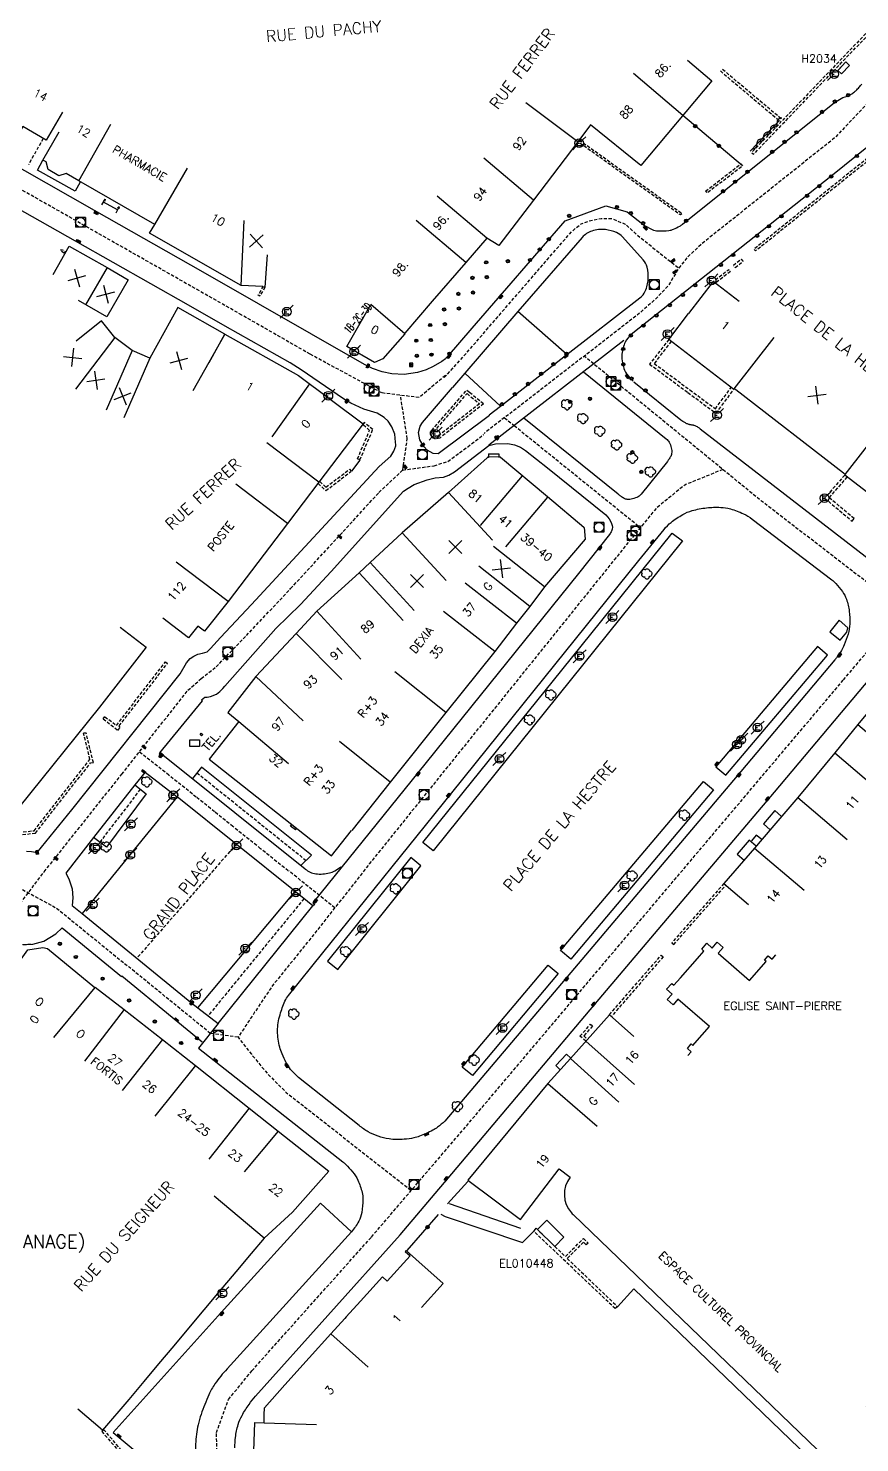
# Model space of a CAD drawing. Header units: millimetres. Extents: x 139999 to 141000, y 129000 to 130000.
# Drawn here: x 140589.5 to 140717.2, y 129231.6 to 129449.1 of the extents above; entities that cross this region are included whole.
import ezdxf
from ezdxf.enums import TextEntityAlignment as Align

# ---------------------------------------------------------------- set-up
doc = ezdxf.new("R2010")
doc.units = ezdxf.units.MM
doc.linetypes.add('DASHED', pattern=[0.75, 0.5, -0.25])
doc.layers.get('0').update_dxf_attribs({"linetype": 'CONTINUOUS'})
for name, color, linetype in [('W0001', 6, 'DASHED'), ('W0008', 7, 'CONTINUOUS'), ('W0017', 7, 'CONTINUOUS'), ('W0100', 7, 'CONTINUOUS'), ('W0105', 7, 'CONTINUOUS'), ('W0112', 1, 'DASHED'), ('W0300', 7, 'CONTINUOUS'), ('W0310', 3, 'CONTINUOUS'), ('W0322', 7, 'CONTINUOUS'), ('w0330', 7, 'CONTINUOUS'), ('W0400', 7, 'CONTINUOUS'), ('W0420', 7, 'CONTINUOUS'), ('W0471', 7, 'CONTINUOUS'), ('W0980', 7, 'CONTINUOUS'), ('w0984', 7, 'CONTINUOUS'), ('W0989', 7, 'CONTINUOUS'), ('W0991', 7, 'CONTINUOUS'), ('W1102', 7, 'CONTINUOUS'), ('w1471', 7, 'CONTINUOUS')]:
    doc.layers.add(name, color=color, linetype=linetype)
doc.styles.get("Standard").update_dxf_attribs({"font": 'romans.shx', "width": 0.85})

# ---------------------------------------------------------------- blocks, each defined once
blk = doc.blocks.new('t310o')
at = {"color": 0, "linetype": 'Continuous'}
for centre, start, end in [((-0.5, 0.38), 216.8699, 323.1304), ((0.5, -0.37), 36.8699, 143.1303)]:
    blk.add_arc(centre, 0.625, start, end, dxfattribs=at)
blk = doc.blocks.new('t322o')
at = {"color": 0, "linetype": 'Continuous'}
for radius in [0.25, 0.15]:
    blk.add_circle((0, 0), radius, dxfattribs=at)
blk = doc.blocks.new('T471')
for p, q in [((-0.333334, 0.333334), (-0.333334, -0.333334)), ((-0.333334, 0.333334), (0.333334, 0.333334)), ((-0.333334, 0), (0, 0)), ((0.500001, 0.500001), (1.000002, 1.000002)), ((-0.500001, -0.500001), (-1.000002, -1.000002)), ((-0.333334, -0.333334), (0.333334, -0.333334))]:
    blk.add_line(p, q)
blk.add_ellipse((0, 0), major_axis=(0.471405, 0.471405), ratio=1, start_param=5.4977871438, end_param=11.780972451)
blk = doc.blocks.new('T400')
at = {"color": 0, "linetype": 'ByBlock', "lineweight": -2}
for p, q in [((-0.15, -0.25), (-0.15, 0.3)), ((-0.15, 0.3), (0.15, 0.3)), ((-0.15, 0.15), (0.15, 0.15)), ((-0.15, 0), (0.15, 0)), ((0.15, 0.3), (0.15, -0.25)), ((-0.15, -0.15), (0.15, -0.15)), ((-0.15, -0.25), (-0.15, -0.3)), ((-0.15, -0.3), (0.15, -0.3)), ((0.15, -0.3), (0.15, -0.25))]:
    blk.add_line(p, q, dxfattribs=at)
blk = doc.blocks.new('t330o')
at = {"color": 0, "linetype": 'Continuous'}
for p, q in [((0.25, -0.25), (-0.25, 0.25)), ((-0.25, -0.25), (0.25, 0.25)), ((-0.25, 0.25), (-0.25, -0.25)), ((0.25, 0.25), (-0.25, 0.25)), ((0.25, -0.25), (0.25, 0.25)), ((-0.25, -0.25), (0.25, -0.25)), ((-0.25, -0.25), (-0.25, -0.25))]:
    blk.add_line(p, q, dxfattribs=at)
blk = doc.blocks.new('T420')
for p, q in [((0.75, 0.75), (-0.75, 0.75)), ((-0.75, 0.75), (-0.75, -0.75)), ((0.75, 0.75), (0.75, -0.75)), ((0.75, -0.75), (-0.75, -0.75))]:
    blk.add_line(p, q)
blk.add_ellipse((0, 0), major_axis=(-0.53, 0.53), ratio=1, start_param=3.926991, end_param=10.210176)
blk = doc.blocks.new('T300')
for p, q in [((-0.8, 0.51), (-0.86, 0.34)), ((-0.86, 0.34), (-0.86, 0.17)), ((-0.86, 0.17), (-0.74, 0.06)), ((-0.69, 0.63), (-0.8, 0.51)), ((-0.8, -0.06), (-0.74, 0.06)), ((-0.74, 0.06), (-0.69, 0.11)), ((-0.57, 0.69), (-0.69, 0.63)), ((-0.46, 0.69), (-0.57, 0.69)), ((-0.29, 0.63), (-0.46, 0.69)), ((-0.29, 0.63), (-0.17, 0.74)), ((-0.23, 0.57), (-0.29, 0.63)), ((-0.17, 0.74), (-0.06, 0.8)), ((-0.06, 0.8), (0.06, 0.8)), ((0.06, 0.8), (0.23, 0.74)), ((0.23, 0.74), (0.34, 0.63)), ((0.34, 0.63), (0.4, 0.51)), ((0.46, 0.46), (0.34, 0.46)), ((0.4, 0.51), (0.4, 0.46)), ((0.57, 0.4), (0.46, 0.46)), ((0.57, 0.4), (0.69, 0.29)), ((0.69, 0.29), (0.74, 0.17)), ((0.74, 0.06), (0.69, -0.17)), ((0.74, 0.17), (0.74, 0.06)), ((-0.8, -0.17), (-0.8, -0.06)), ((-0.8, -0.23), (-0.8, -0.17)), ((-0.74, -0.34), (-0.8, -0.23)), ((-0.69, -0.4), (-0.74, -0.34)), ((-0.51, -0.46), (-0.69, -0.4)), ((-0.4, -0.46), (-0.51, -0.46)), ((-0.4, -0.46), (-0.34, -0.46)), ((-0.34, -0.46), (-0.34, -0.4)), ((-0.34, -0.51), (-0.34, -0.46)), ((-0.29, -0.63), (-0.34, -0.51)), ((-0.17, -0.74), (-0.29, -0.63)), ((-0.06, -0.8), (-0.17, -0.74)), ((0.06, -0.8), (-0.06, -0.8)), ((0.17, -0.74), (0.06, -0.8)), ((0.23, -0.69), (0.17, -0.74)), ((0.29, -0.46), (0.23, -0.46)), ((0.29, -0.63), (0.23, -0.69)), ((0.46, -0.4), (0.29, -0.46)), ((0.34, -0.51), (0.29, -0.63)), ((0.34, -0.51), (0.34, -0.46)), ((0.57, -0.34), (0.46, -0.4)), ((0.63, -0.29), (0.57, -0.34)), ((0.69, -0.17), (0.63, -0.29))]:
    blk.add_line(p, q)
blk = doc.blocks.new('t991o')
at = {"color": 0, "linetype": 'Continuous'}
for p, q in [((-1, 1), (1, -1)), ((-1, -1), (1, 1))]:
    blk.add_line(p, q, dxfattribs=at)
blk = doc.blocks.new('T1471')
at = {"color": 0, "linetype": 'Continuous', "flags": 128}
blk.add_lwpolyline([(-0.75, -0.5), (-0.75, 0.5), (0.75, 0.5), (0.75, -0.5), (-0.75, -0.5)], dxfattribs=at)
blk = doc.blocks.new('t105o')
for p, q in [((-0.5, 0), (0.5, 0)), ((0.5, 0), (0.2, 0.1)), ((0.5, 0), (0.2, -0.1))]:
    blk.add_line(p, q)

msp = doc.modelspace()

# ---------------------------------------------------------------- linework, layer by layer
at = {"layer": 'W0001'}
for p, q in [((140615.39, 129334.61), (140632.16, 129321.13)), ((140600.5, 129323.93), (140606.73, 129332.07)), ((140621.42, 129323.64), (140606.16, 129306.1)), ((140631.84, 129315.27), (140617.09, 129297.24))]:
    msp.add_line(p, q, dxfattribs=at)
for points in [[(140679.59, 129155.61), (140675.44, 129161.03), (140655.21, 129183.71), (140642.66, 129197.69), (140624.81, 129217.71), (140620.92, 129222.28), (140618.5, 129228.01), (140618.39, 129233.16), (140620.23, 129238.25), (140623.83, 129242.66), (140642.19, 129263.23), (140656.78, 129280.3), (140714.71, 129348.88), (140730.72, 129367.87), (140763.1, 129406.09), (140789.85, 129437.67), (140798.56, 129447.97), (140828.68, 129483.49), (140861.29, 129522.12), (140870.15, 129532.65), (140889.25, 129561.44)], [(140653.55, 129395.69), (140649.53, 129392.3), (140643.77, 129393.02), (140632.77, 129398.98), (140622.28, 129404.99)], [(140485.99, 129396.48), (140522.31, 129367.9), (140551.93, 129344.66), (140585.28, 129318.44), (140593.81, 129313.81), (140604.97, 129304.71)], [(140647.01, 129381.15), (140647.71, 129385.97), (140646.65, 129392.66)], [(140585.96, 129311.54), (140591.93, 129319.39), (140603.83, 129334.38), (140614, 129347.3), (140616.04, 129349.09), (140618.34, 129350.9), (140622.98, 129355.7), (140629.78, 129362.93), (140637.87, 129371.71), (140643.34, 129377.7), (140647.01, 129381.15), (140651.83, 129381.82), (140653.94, 129382.49), (140656.99, 129384.75), (140659.44, 129386.61)], [(140629.41, 129319.53), (140625.16, 129322.94), (140620.92, 129326.34), (140618.09, 129328.62), (140615.27, 129330.88), (140611.08, 129334.23), (140606.53, 129337.81)], [(140621.72, 129293.96), (140617.44, 129294.54), (140604.98, 129304.72)]]:
    msp.add_lwpolyline(points, dxfattribs=at)
at = {"layer": 'W0001', "flags": 128}
for points in [[(140622.28, 129404.99), (140586.74, 129425.21), (140565.36, 129437.33), (140556.54, 129445.43), (140546.26, 129448.41), (140519.13, 129457.2), (140497.01, 129464.41), (140427.11, 129487.16), (140399.72, 129496.09), (140317.25, 129522.89), (140309.44, 129524.69), (140239.96, 129547.85), (140229.52, 129551.6), (140224.16, 129554.46), (140215.04, 129557.45), (140209.85, 129558.4), (140197.87, 129558.25)], [(140790.68, 129543.53), (140779.92, 129525.37), (140777.16, 129520.78), (140774.9, 129517.27), (140774.17, 129516.39), (140773.22, 129515.63), (140771.31, 129513.75), (140769.74, 129510.47), (140757.75, 129486.46), (140755.47, 129482.52), (140752.4, 129478.91), (140748.7, 129476.19), (140736.29, 129460.38), (140728.2, 129449.98), (140720.16, 129439.37), (140713.36, 129432.23), (140704.47, 129425.13), (140697.42, 129419.51), (140692.95, 129415.95), (140690.8, 129413.94), (140689.42, 129412.22), (140687.82, 129409.52), (140685.73, 129407.34), (140683.64, 129405.49), (140677.55, 129400.74), (140672.28, 129396.65), (140664.51, 129390.65), (140659.49, 129386.78)], [(140653.39, 129395.37), (140656.61, 129398.93), (140672.95, 129417.83), (140674.43, 129419.01), (140675.66, 129419.47), (140677.47, 129419.85), (140679.17, 129419.81), (140681.2, 129418.96), (140683.14, 129417.2), (140689.41, 129412.21)], [(140676.34, 129397.47), (140674.87, 129398.66)], [(140723.81, 129359.68), (140708.83, 129371.22), (140702.12, 129376.38), (140676.34, 129397.47), (140676.34, 129397.47)], [(140662.64, 129389.21), (140664.13, 129388)], [(140664.13, 129388), (140683.53, 129372.32)], [(140696.17, 129381.25), (140690.32, 129378.85), (140685.95, 129375.28), (140681.99, 129370.45), (140660.94, 129344.28), (140641.87, 129320.6), (140634.26, 129310.9), (140626.99, 129301.88), (140624.25, 129297.78), (140621.72, 129293.96), (140623.75, 129291.33), (140626.25, 129288.3), (140629.11, 129285.45), (140648.31, 129270.39)], [(140636.57, 129313.84), (140629.48, 129319.54)]]:
    msp.add_lwpolyline(points, dxfattribs=at)
at = {"layer": 'W0008'}
for p, q in [((140664.17, 129385.02), (140665.09, 129384.67)), ((140665.09, 129384.67), (140665.85, 129384.18)), ((140665.85, 129384.18), (140669.24, 129381.51)), ((140607.42, 129334.71), (140612.36, 129330.91)), ((140599.75, 129323.14), (140599.74, 129322.99)), ((140596.21, 129314.19), (140597.74, 129313)), ((140594.66, 129310.78), (140603.82, 129303.3))]:
    msp.add_line(p, q, dxfattribs=at)
at = {"layer": 'W0008', "flags": 128}
for points in [[(140619.72, 129403.28), (140614.11, 129406.51), (140596.73, 129416.35), (140551.95, 129441.68), (140545.83, 129445.07), (140545.6, 129445.2), (140545.37, 129445.32), (140545.13, 129445.44), (140544.89, 129445.56), (140544.66, 129445.68), (140544.42, 129445.8), (140544.18, 129445.91), (140543.95, 129446.01), (140543.73, 129446.1), (140543.5, 129446.2), (140543.27, 129446.29), (140543.05, 129446.38), (140542.82, 129446.47), (140542.59, 129446.56), (140542.36, 129446.64), (140539.57, 129447.61), (140514.61, 129455.79)], [(140624.85, 129406.7), (140616.35, 129411.6), (140599.64, 129421.09), (140567.11, 129439.56), (140562.07, 129448.25), (140561.94, 129448.48), (140561.83, 129448.71), (140561.76, 129448.96), (140561.71, 129449.2)], [(140672.22, 129398.95), (140664.71, 129405.53)], [(140680.97, 129401.06), (140660.25, 129384.99)], [(140656.55, 129396.03), (140662.02, 129391)], [(140616.18, 129293.18), (140611.59, 129296.97), (140603.83, 129303.32)], [(140652.85, 129266.74), (140653.51, 129266.39), (140665.4, 129262.38), (140667.2, 129264.17)], [(140665.13, 129264.54), (140654.19, 129268.31)], [(140709.58, 129226.43), (140712.42, 129226.42), (140707.92, 129230.79), (140682.53, 129255.26), (140680, 129252.52)]]:
    msp.add_lwpolyline(points, dxfattribs=at)
for points in [[(140653.64, 129398.34, 0.022011), (140653.86, 129398.58), (140657.68, 129402.98), (140671.96, 129419.5), (140678.22, 129421.77), (140681.5, 129420.84), (140684.15, 129418.75), (140685.33, 129418.13, 0.083689), (140686.23, 129417.94, 0.034762), (140687.91, 129418, 0.082516), (140688.6, 129418.19, 0.019202), (140689.56, 129418.67, 0.041573), (140689.97, 129418.94), (140713.35, 129437.65), (140714.61, 129438.45), (140715.34, 129438.67), (140715.71, 129438.83, 0.041786), (140715.89, 129438.93, 0.010711), (140716.41, 129439.32, 0.026655), (140716.61, 129439.48, 0.016537), (140717.15, 129440.04, 0.021637), (140717.53, 129440.49)], [(140718.84, 129431.18), (140713.02, 129426.52), (140682.12, 129401.98, 0.113476), (140681.2, 129400.83, 0.086532), (140680.68, 129398.99, 0.05344), (140680.68, 129398.24, 0.033303), (140680.9, 129397.07, 0.089527), (140681.39, 129395.96, 0.071747), (140682.42, 129394.84)], [(140660.26, 129389.63), (140662.02, 129391), (140672.22, 129398.95), (140683.45, 129407.62, 0.12494), (140684.26, 129408.67, 0.086284), (140684.72, 129410.51, 0.081178), (140684.55, 129412.36, 0.120855), (140683.95, 129413.48), (140680.75, 129417.02, 0.110589), (140679.85, 129417.66, 0.068738), (140678.14, 129418.12, 0.111363), (140676.05, 129417.91, 0.134565), (140674.59, 129416.93), (140664.71, 129405.53), (140656.55, 129396.03), (140654.66, 129393.86)], [(140674.8, 129396.24), (140687.5, 129385.97, -0.097161), (140687.94, 129385.44, -0.071906), (140688.27, 129384.57, -0.082199), (140688.31, 129383.71, -0.115808), (140688.1, 129383.13, -0.007128), (140687.8, 129382.67, -0.017329), (140687.66, 129382.49), (140683.66, 129377.45, -0.102358), (140683.19, 129377.06, -0.065263), (140682.3, 129376.72, -0.072252), (140681.48, 129376.65, -0.12531), (140681.02, 129376.79, -0.013972), (140680.49, 129377.14, -0.017108), (140680.08, 129377.45), (140665.63, 129389.15)], [(140632.03, 129319.81, 0.047913), (140632.78, 129319.33, 0.097647), (140633.66, 129319.07, 0.03905), (140634.72, 129319.06, 0.038699), (140635.77, 129319.22, 0.070433), (140636.57, 129319.52, 0.052672), (140637.5, 129320.17)]]:
    msp.add_lwpolyline(points, format="xyb", dxfattribs=at)
at = {"layer": 'W0008'}
for points in [[(140653.62, 129398.34), (140653.56, 129398.28), (140653.01, 129397.86), (140651.68, 129397.06), (140650.58, 129396.56), (140649.27, 129396.15), (140647.23, 129395.86), (140645.35, 129395.93), (140643.82, 129396.26), (140642.36, 129396.78), (140641.66, 129397.14), (140641.14, 129397.4), (140624.85, 129406.7)], [(140589.21, 129322.56), (140589.96, 129322.52), (140590.84, 129322.35), (140596.18, 129328.92), (140612.8, 129349.84), (140613.76, 129351.5), (140614.36, 129352.16), (140614.91, 129352.55), (140615.53, 129352.84), (140616.25, 129353.01), (140616.98, 129353.19), (140617.35, 129353.62), (140617.47, 129353.71), (140619.02, 129355.41), (140623.76, 129360.51), (140643.39, 129381.69), (140645.19, 129383.3), (140645.66, 129384.08), (140645.93, 129384.86), (140645.95, 129385.05), (140645.89, 129385.42), (140645.78, 129386.65), (140645.34, 129387.8), (140644.79, 129388.66), (140644.15, 129389.26), (140643.1, 129389.92), (140641.01, 129390.54), (140639.01, 129391.44), (140638.44, 129391.78), (140637.92, 129392.11), (140631.39, 129396.56), (140629.7, 129397.62), (140619.72, 129403.28)], [(140660.36, 129389.56), (140652.47, 129383.66), (140651.7, 129383.7), (140650.75, 129384.2), (140650.29, 129384.71), (140650.08, 129385.02), (140649.63, 129385.81), (140649.42, 129386.93), (140649.7, 129387.89), (140650.06, 129388.49), (140654.67, 129393.86)], [(140631.99, 129319.77), (140610.39, 129337.12), (140609.95, 129337.5), (140609.69, 129337.69), (140616.22, 129345.65), (140616.07, 129345.83), (140616.6, 129346.24), (140616.98, 129346.23), (140617.46, 129346.32), (140618.38, 129346.69), (140618.91, 129347.12), (140619.37, 129347.59), (140619.69, 129347.91), (140627.53, 129356.78), (140631.31, 129360.49), (140636, 129365.56), (140647.12, 129377.9), (140647.85, 129378.35), (140648.78, 129378.95), (140650.77, 129379.66), (140652.01, 129379.96), (140653.28, 129380.05), (140654.08, 129380.36), (140654.96, 129380.88), (140660.24, 129384.93), (140661.26, 129385.19), (140663.17, 129385.23), (140664.17, 129385.02), (140665.09, 129384.67), (140665.85, 129384.18), (140669.24, 129381.51)], [(140607.42, 129334.71), (140605.86, 129332.76), (140599.5, 129324.68), (140595.22, 129319.2), (140595.71, 129318.29), (140596.2, 129316.77), (140596.32, 129315.39), (140596.21, 129314.19)], [(140631.35, 129320.33), (140632.97, 129321.94), (140616.08, 129335.5), (140614.7, 129333.72)], [(140605.86, 129332.76), (140607.61, 129331.38), (140601.49, 129323.18), (140599.5, 129324.68)], [(140597.74, 129313), (140614.59, 129299.2), (140615.5, 129298.46), (140630.48, 129316.36), (140612.36, 129330.91), (140602.89, 129319.29), (140597.74, 129313)], [(140705.21, 129327.91), (140704.16, 129328.81), (140702.42, 129326.74), (140703.45, 129325.86)], [(140701.3, 129323.33), (140700.21, 129324.27), (140698.39, 129322.09), (140699.44, 129321.18)], [(140702.15, 129324.33), (140701.31, 129325.04), (140700.58, 129324.15)], [(140615.51, 129298.45), (140618.67, 129296.04), (140633.2, 129314.17), (140630.47, 129316.37)], [(140588.68, 129308.21), (140590.18, 129308.28), (140591.84, 129308.73), (140593.73, 129309.85), (140594.66, 129310.78), (140603.82, 129303.3)], [(140671.21, 129288.95), (140670.51, 129289.58), (140672.14, 129291.37), (140672.84, 129290.75)]]:
    msp.add_lwpolyline(points, dxfattribs=at)
for points in [[(140682.53, 129394.71), (140689.72, 129388.86), (140690.02, 129388.66, 0.023722), (140690.2, 129388.55, 0.002774), (140690.62, 129388.34, 0.015739), (140690.69, 129388.3, 0.014997), (140690.91, 129388.22, 0.039208), (140691, 129388.2, 0.003681), (140691.07, 129388.18, 0.001347), (140691.27, 129388.15, 0.004056), (140691.45, 129388.12, -0.003986), (140691.63, 129388.09, -0.048724), (140691.69, 129388.08, -0.006977), (140692.08, 129387.92, -0.054913), (140692.36, 129387.77, -0.037826), (140692.71, 129387.49), (140719.84, 129366.55)], [(140669.24, 129381.51), (140678.2, 129374.29, -0.090036), (140679.1, 129372.94, -0.214599), (140679.08, 129371.77, -0.058734), (140678.77, 129371.26), (140674, 129365.26), (140650.59, 129336.2), (140633.2, 129314.64), (140633.45, 129314.44), (140633.22, 129314.15)], [(140621.21, 129230.83, -0.031379), (140621.31, 129232.42, -0.042216), (140621.72, 129234.39, -0.055774), (140622.31, 129235.79, -0.024158), (140623.39, 129237.5, -0.031027), (140624.37, 129238.74), (140646.63, 129263.59), (140654.54, 129272.97), (140677.17, 129299.81), (140704.1, 129331.63), (140726.37, 129358.1)], [(140618.65, 129296.05), (140615.62, 129292.29), (140637.8, 129274.8, -0.036068), (140638.23, 129274.41, -0.013272), (140639.28, 129273.24, -0.067192), (140640.1, 129271.97, -0.050371), (140640.76, 129270.07, -0.06435), (140640.88, 129269.01, -0.034038), (140640.7, 129267, -0.084719), (140640.25, 129265.65, -0.056452), (140639.12, 129264.05), (140634.38, 129268.44), (140619.57, 129252.13), (140602.51, 129233.19), (140607.11, 129229.34)], [(140639.12, 129264.05), (140620.02, 129242.95, 0.034141), (140618.15, 129240.66, 0.05232), (140617.2, 129238.98, 0.016216), (140616.01, 129235.96, 0.031887), (140615.56, 129234.37, 0.046999), (140615.19, 129231.4, 0.044029), (140615.38, 129228.22, 0.036305), (140616.07, 129225.14, 0.053929), (140616.9, 129223.18, 0.022332), (140618.63, 129220.39, 0.030567), (140620.1, 129218.49), (140621.02, 129217.44)]]:
    msp.add_lwpolyline(points, format="xyb", dxfattribs=at)
msp.add_lwpolyline([(140665.49, 129345.16), (140683.27, 129367.25), (140687.15, 129372.04, -0.055042), (140688.24, 129373.11, -0.039164), (140690.02, 129374.31, -0.059537), (140691.47, 129374.92, -0.041524), (140693.69, 129375.35, -0.039028), (140695.86, 129375.42, -0.057098), (140697.34, 129375.19, -0.039705), (140699.36, 129374.44, -0.055109), (140700.69, 129373.63), (140712.91, 129364.29, -0.046051), (140713.56, 129363.69, -0.026334), (140714.55, 129362.48, -0.072938), (140715.17, 129361.29, -0.051246), (140715.61, 129359.45, -0.046799), (140715.68, 129357.51, -0.056493), (140715.42, 129355.93, -0.025277), (140714.84, 129354.26, -0.048023), (140714.41, 129353.43, -0.008888), (140713.71, 129352.38, -0.022898), (140713.41, 129351.99), (140698.93, 129334.82), (140673.37, 129304.56), (140653.47, 129281.05, -0.028569), (140652.37, 129280.11, -0.045491), (140651.61, 129279.64, -0.01018), (140650.61, 129279.16, -0.010087), (140649.59, 129278.72, -0.049871), (140648.7, 129278.46, -0.031175), (140647.23, 129278.27, -0.069655), (140644.9, 129278.31, -0.046683), (140643.22, 129278.73, -0.044783), (140641.7, 129279.41, -0.044783), (140640.32, 129280.36), (140631, 129287.78), (140629.78, 129288.99, -0.058598), (140629.11, 129290.01, -0.019985), (140628.46, 129291.41, -0.028716), (140628.11, 129292.43, -0.070112), (140627.78, 129294.91, -0.069558), (140628.15, 129297.41, -0.031222), (140628.91, 129299.51, -0.067746), (140629.44, 129300.39), (140634.71, 129306.91), (140654.56, 129331.54)], format="xyb", close=True, dxfattribs=at)
for points in [[(140651.68, 129322.62), (140650.11, 129323.87), (140671.44, 129350.38), (140688.39, 129371.47), (140690.01, 129370.25)], [(140696.65, 129334.23), (140712.26, 129352.69), (140710.71, 129354.02), (140695.1, 129335.54)], [(140670.86, 129303.74), (140657.73, 129288.06), (140656.12, 129289.36), (140669.33, 129305.02)]]:
    msp.add_lwpolyline(points, close=True, dxfattribs=at)
at = {"layer": 'W0008', "flags": 128}
for points in [[(140714.19, 129354.98), (140715.26, 129356.22), (140715.4, 129356.88), (140714.08, 129358.06), (140712.63, 129356.28)], [(140693.19, 129333.29), (140694.73, 129331.97), (140672.81, 129305.97), (140671.26, 129307.3)], [(140649.79, 129320.3), (140648.26, 129321.57), (140635.42, 129305.66), (140637.02, 129304.38)]]:
    msp.add_lwpolyline(points, close=True, dxfattribs=at)
at = {"layer": 'W0017', "flags": 128}
msp.add_lwpolyline([(140597.47, 129425.44), (140596.66, 129424.02), (140590.91, 129427.26), (140591.72, 129428.82)], dxfattribs=at)
at = {"layer": 'W0100', "flags": 128}
for points in [[(140594.73, 129436.21), (140592.2, 129431.89), (140588.63, 129433.98), (140587.82, 129432.59), (140584.43, 129434.56), (140577.09, 129438.81), (140575.5, 129436.17), (140568.56, 129440.13), (140563.1, 129449.43), (140567.41, 129451.96)], [(140690.75, 129444.17), (140694.51, 129440.98), (140683.57, 129427.99), (140675.86, 129434.22), (140673.92, 129431.64), (140667.11, 129422.67), (140661.77, 129415.7), (140659.94, 129416.81), (140656.68, 129413.06), (140651.52, 129407.13), (140647.35, 129402.21), (140647.27, 129402.11)], [(140626.2, 129414.26), (140625.84, 129409.27), (140625.53, 129409.29), (140625.52, 129409.37), (140622.2, 129409.52), (140608.11, 129417.56), (140608.94, 129418.89), (140597.22, 129425.65), (140595.28, 129426.76), (140594.16, 129426.41), (140592.51, 129427.37), (140592.2, 129428.54), (140591.73, 129428.81), (140594.2, 129433.15)], [(140603.2, 129421.18), (140601.05, 129422.37)], [(140593.28, 129411.22), (140595.75, 129415.58), (140601.57, 129412.28), (140604.81, 129410.41), (140601.52, 129404.71), (140597.19, 129407.21)], [(140698.68, 129407.07), (140694.72, 129410.13), (140690.92, 129405.21)], [(140619.68, 129402.06), (140612.47, 129406.13), (140608.13, 129398.35), (140605.41, 129399.53), (140602.77, 129401.54), (140600.74, 129404.11), (140596.82, 129401)], [(140674.84, 129372.33), (140669.23, 129377.02), (140662, 129383.09), (140662, 129383.16), (140660.06, 129383.17)]]:
    msp.add_lwpolyline(points, dxfattribs=at)
for points in [[(140714.39, 129442.08), (140715.63, 129443.38), (140715.06, 129443.92), (140713.83, 129442.61)], [(140670.38, 129261.79), (140671.77, 129263.22), (140669.12, 129265.81), (140667.73, 129264.39)]]:
    msp.add_lwpolyline(points, close=True, dxfattribs=at)
at = {"layer": 'W0100'}
for points in [[(140727.89, 129384.6), (140731.8, 129381.49), (140724.84, 129372.72), (140714.91, 129380.38), (140714.98, 129380.48), (140714.73, 129380.67), (140698.16, 129393.48), (140697.94, 129393.65), (140697.87, 129393.55), (140687.87, 129401.24), (140690.92, 129405.21)], [(140617.24, 129397.7), (140619.68, 129402.06), (140631.01, 129395.7), (140640.92, 129388.27), (140634.1, 129379.3), (140629.3, 129372.95), (140620.16, 129360.96), (140616.55, 129356.38), (140615.51, 129357.17), (140614.08, 129355.34), (140610.13, 129358.4)], [(140647.31, 129402.12), (140643.96, 129398.26), (140642.67, 129397.7), (140638.4, 129400.15)], [(140660.19, 129383.09), (140660.03, 129383.09), (140659.98, 129383.02), (140654.04, 129377.72), (140646.9, 129371.52), (140641.98, 129366.93), (140640.3, 129365.38), (140633.82, 129359.46), (140630.61, 129356.03), (140624.42, 129349.43), (140620.11, 129343.9), (140621.82, 129342.51), (140617.24, 129336.7), (140636.05, 129321.84), (140639.15, 129325.76)], [(140674.84, 129372.33), (140674.86, 129372.31), (140675.02, 129370.53), (140675.02, 129370.53), (140668.78, 129363.18), (140666.55, 129360.17), (140664.5, 129357.59), (140661.13, 129353.27), (140653.6, 129343.86), (140645.08, 129333.19), (140639.16, 129325.75)], [(140743.85, 129367.15), (140739.96, 129370.3), (140737.15, 129366.83), (140733.43, 129362.24), (140727.25, 129354.64), (140720.2, 129345.99), (140716.94, 129342.06), (140713.39, 129337.67), (140707.7, 129330.81), (140703.71, 129326.17), (140701.04, 129323.03), (140696.36, 129317.6), (140700.15, 129314.34)], [(140603.6, 129357), (140607.57, 129353.95), (140600.44, 129344.71), (140587.98, 129329.21), (140563.98, 129347.71), (140566.17, 129350.49)], [(140616.27, 129340.5), (140616.11, 129340.3), (140615.86, 129340.51), (140616.02, 129340.71), (140616.28, 129340.5)], [(140574.2, 129277.62), (140570.14, 129280.53), (140579, 129292.92), (140589.42, 129307.38), (140591.73, 129307.75), (140592.45, 129307.61), (140599.7, 129301.61)], [(140690.82, 129291.13), (140691.34, 129291.72), (140690.75, 129292.24), (140691.34, 129292.91), (140691.59, 129292.69), (140691.88, 129293.04), (140694.11, 129295.59), (140689.28, 129299.8), (140688.55, 129298.95), (140687.65, 129299.74), (140688.39, 129300.58), (140687.55, 129301.32), (140688.34, 129302.23), (140688.68, 129301.93), (140689.68, 129303.07), (140692.3, 129306.08), (140693.28, 129307.2), (140692.94, 129307.5), (140693.74, 129308.4), (140694.57, 129307.67), (140694.57, 129307.67), (140695.31, 129308.55), (140696.21, 129307.74), (140695.47, 129306.89), (140700.3, 129302.68), (140702.83, 129305.58), (140702.57, 129305.79), (140703.16, 129306.47), (140703.75, 129305.96), (140704.31, 129306.6)], [(140599.74, 129301.63), (140604.23, 129298.2), (140610.07, 129293.62), (140615.18, 129289.62), (140623.41, 129283.03), (140627.87, 129279.49), (140635.67, 129273.35), (140630.07, 129267.07), (140630.07, 129267.07), (140625.71, 129263.07), (140623.71, 129260.69), (140621.34, 129257.87), (140618.82, 129254.83), (140616.45, 129252.05), (140614.07, 129249.22), (140611.82, 129246.51), (140609.49, 129243.72), (140607.21, 129241.02), (140604.9, 129238.25), (140600.9, 129233.51), (140597.08, 129236.74)], [(140649.89, 129252.37), (140653.23, 129256.09), (140649.04, 129259.85), (140647.55, 129261.18), (140647.38, 129261), (140648.13, 129260.33), (140644.62, 129256.42), (140643.87, 129257.1), (140640.52, 129253.39), (140638.31, 129250.94), (140638.11, 129250.72), (140635.98, 129248.34), (140632.62, 129244.63), (140628.9, 129240.48), (140625.75, 129236.97)], [(140624.03, 129227.37), (140624.26, 129234.7), (140625.71, 129234.67), (140625.73, 129235.87), (140625.76, 129236.98)]]:
    msp.add_lwpolyline(points, dxfattribs=at)
msp.add_lwpolyline([(140682.52, 129294.06), (140678.79, 129297.4), (140672.77, 129290.67), (140669.29, 129286.83), (140657, 129271.95), (140665.08, 129265.94), (140665.08, 129265.94), (140668.38, 129270.24), (140671.04, 129273.71), (140672.72, 129272.42, 0.361032), (140672.93, 129266.94, 0.021037), (140673.18, 129266.69), (140714.86, 129226.51), (140721.82, 129233.72), (140718.22, 129237.19)], format="xyb", dxfattribs=at)
at = {"layer": 'W0105'}
for p, q in [((140639.16, 129380.98), (140640.44, 129382.66)), ((140660.19, 129383.65), (140660.19, 129383.09)), ((140660.19, 129383.65), (140661.77, 129383.65)), ((140661.77, 129383.65), (140661.77, 129383.09)), ((140629.77, 129326.41), (140629.95, 129326.65)), ((140630.51, 129325.84), (140629.77, 129326.41)), ((140630.51, 129325.84), (140630.7, 129326.07))]:
    msp.add_line(p, q, dxfattribs=at)
at = {"layer": 'W0112'}
for p, q in [((140651.45, 129387.25), (140656.85, 129393.45)), ((140651.75, 129386.99), (140656.9, 129392.91)), ((140656.85, 129393.45), (140657.28, 129393.12)), ((140656.9, 129392.91), (140658.79, 129391.35)), ((140657.28, 129393.12), (140659.43, 129391.35)), ((140658.79, 129391.35), (140652.49, 129386.43)), ((140659.43, 129391.35), (140652.68, 129386.07)), ((140641.08, 129388.49), (140640.86, 129388.16)), ((140641.92, 129387.26), (140640.86, 129388.16)), ((140642.4, 129387.38), (140641.08, 129388.49)), ((140640.05, 129382.87), (140641.92, 129387.26)), ((140640.42, 129382.72), (140642.4, 129387.38)), ((140651.26, 129386.64), (140651.28, 129386.98)), ((140651.53, 129386.13), (140651.26, 129386.64)), ((140651.28, 129386.98), (140651.45, 129387.25)), ((140652.03, 129385.89), (140651.53, 129386.13)), ((140651.63, 129386.79), (140651.79, 129387.04)), ((140651.63, 129386.79), (140651.79, 129387.04)), ((140651.63, 129386.79), (140651.79, 129387.04)), ((140651.82, 129386.43), (140651.63, 129386.79)), ((140652.07, 129386.32), (140651.82, 129386.43)), ((140652.68, 129386.07), (140652.03, 129385.89)), ((140652.49, 129386.43), (140652.07, 129386.32)), ((140640.42, 129382.72), (140640.05, 129382.87)), ((140635.19, 129377.99), (140639.07, 129380.99)), ((140635.21, 129378.51), (140638.83, 129381.3)), ((140638.83, 129381.3), (140639.07, 129380.99)), ((140634, 129379.09), (140634.27, 129379.38)), ((140634, 129379.09), (140635.19, 129377.99)), ((140634.27, 129379.38), (140635.21, 129378.51)), ((140603.02, 129341.9), (140610.54, 129351.66)), ((140603.45, 129341.82), (140610.85, 129351.42)), ((140610.54, 129351.66), (140610.85, 129351.42)), ((140600.98, 129342.92), (140601.23, 129343.24)), ((140600.98, 129342.92), (140603.25, 129341.13)), ((140601.24, 129343.23), (140603.02, 129341.9)), ((140598.95, 129336.66), (140597.97, 129340.71)), ((140598.37, 129340.71), (140597.97, 129340.71)), ((140599.47, 129336.18), (140598.37, 129340.71)), ((140603.24, 129341.13), (140603.61, 129341.58)), ((140603.61, 129341.58), (140603.45, 129341.82)), ((140590.37, 129325.71), (140598.95, 129336.66)), ((140590.58, 129325.34), (140599.05, 129336.14)), ((140599.05, 129336.14), (140599.47, 129336.18)), ((140586.36, 129324.83), (140590.58, 129325.34)), ((140586.47, 129325.25), (140590.37, 129325.71))]:
    msp.add_line(p, q, dxfattribs=at)
at = {"layer": 'W0112', "flags": 128}
for points in [[(140695.8, 129442.52), (140705.12, 129434.67), (140700.61, 129429.98), (140700.9, 129429.71), (140705.42, 129434.42), (140729.13, 129459.15), (140728.84, 129459.43), (140705.39, 129434.96), (140696.06, 129442.82)], [(140591.75, 129432.12), (140589.5, 129428.11)], [(140674.12, 129431.91), (140689.92, 129420.61), (140689.67, 129420.38), (140673.92, 129431.64)], [(140625.84, 129409.27), (140625.04, 129407.9), (140624.79, 129408.06), (140625.53, 129409.29)]]:
    msp.add_lwpolyline(points, dxfattribs=at)
for points in [[(140725.66, 129436.48), (140725.98, 129436.24), (140725.65, 129435.8), (140719.36, 129429.41), (140701.22, 129414.84), (140700.97, 129415.15), (140719.09, 129429.71), (140725.34, 129436.06)], [(140693.54, 129424.06), (140698.97, 129428.25), (140699.22, 129427.93), (140693.78, 129423.74)], [(140594.99, 129414.5), (140594.41, 129414.82), (140594.56, 129415.08), (140595.14, 129414.76)], [(140698.08, 129412.3), (140699.29, 129413.25), (140699.04, 129413.56), (140697.84, 129412.61)], [(140697.34, 129411.69), (140695.05, 129409.88), (140694.72, 129410.13), (140697.1, 129412.01)]]:
    msp.add_lwpolyline(points, close=True, dxfattribs=at)
at = {"layer": 'W0112'}
for points in [[(140687.87, 129401.24), (140684.93, 129397.45), (140690.82, 129393.08), (140695.14, 129389.88), (140697.87, 129393.55)], [(140688.26, 129400.94), (140685.64, 129397.55), (140691.12, 129393.49), (140695.04, 129390.58), (140697.47, 129393.85)], [(140714.91, 129380.38), (140711.82, 129376.84), (140716.04, 129373.31), (140716.36, 129373.7), (140712.53, 129376.9), (140715.29, 129380.05)], [(140696.36, 129317.6), (140688.33, 129308.46), (140688.63, 129308.19), (140696.66, 129317.34)], [(140587.33, 129308.41), (140588.68, 129308.21), (140590.18, 129308.28)], [(140678.76, 129297.41), (140686.73, 129306.58), (140687.03, 129306.32), (140679.06, 129297.15)], [(140675.14, 129293.36), (140674.23, 129294.11), (140675.87, 129295.95), (140676.17, 129295.68), (140674.81, 129294.15), (140675.42, 129293.64)]]:
    msp.add_lwpolyline(points, dxfattribs=at)
for points in [[(140667.51, 129264.57), (140670.37, 129261.78), (140672, 129260.22), (140674.76, 129263.02), (140675.48, 129262.3), (140675.2, 129262.01), (140674.76, 129262.45), (140672.28, 129259.94), (140680, 129252.52), (140679.65, 129252.22), (140667.15, 129264.1), (140667.33, 129264.39)], [(140600.76, 129233.34), (140604, 129229.59), (140604.31, 129229.86), (140601.07, 129233.6)]]:
    msp.add_lwpolyline(points, close=True, dxfattribs=at)
at = {"layer": 'W0310', "flags": 128}
msp.add_lwpolyline([(140700.38, 129430.21), (140704.87, 129434.88)], dxfattribs=at)
at = {"layer": 'W0322', "flags": 128}
for points in [[(140699.22, 129427.93), (140690.03, 129435.67)], [(140653.9, 129268.32), (140657, 129271.78)], [(140647.7, 129261.16), (140652.52, 129266.71)]]:
    msp.add_lwpolyline(points, dxfattribs=at)
at = {"layer": 'W1102'}
for p, q in [((140638.4, 129400.15), (140642.11, 129406.62)), ((140647.31, 129402.12), (140642.11, 129406.62)), ((140632.69, 129394.42), (140626.91, 129386.26)), ((140634.1, 129379.3), (140626.14, 129385.35)), ((140629.3, 129372.95), (140621.34, 129379)), ((140654.04, 129377.72), (140660.82, 129370.37)), ((140646.9, 129371.52), (140653.68, 129364.17)), ((140620.16, 129360.96), (140612.2, 129367.01)), ((140641.98, 129366.93), (140648.76, 129359.58)), ((140640.3, 129365.38), (140647.08, 129358.03)), ((140633.82, 129359.46), (140640.56, 129352.08)), ((140630.61, 129356.03), (140637.66, 129348.94)), ((140624.42, 129349.43), (140631.72, 129342.59)), ((140621.82, 129342.51), (140629.43, 129336.02)), ((140599.7, 129301.61), (140593.33, 129293.91))]:
    msp.add_line(p, q, dxfattribs=at)
at = {"layer": 'W1102', "flags": 128}
for points in [[(140690.03, 129435.67), (140682.44, 129442.11)], [(140673.92, 129431.64), (140665.92, 129437.63)], [(140597.22, 129425.65), (140602.18, 129434.33)], [(140608.94, 129418.89), (140613.94, 129427.55)], [(140667.11, 129422.67), (140659.48, 129429.13)], [(140659.94, 129416.81), (140652.31, 129423.28)], [(140622.2, 129409.52), (140622.66, 129419.51)], [(140656.68, 129413.06), (140649.05, 129419.53)], [(140601.57, 129412.28), (140598.28, 129406.58)], [(140602.77, 129401.54), (140596.71, 129393.59)], [(140619.68, 129402.06), (140614.77, 129393.35)], [(140697.94, 129393.65), (140704.06, 129401.56)], [(140605.41, 129399.53), (140601.42, 129390.36)], [(140608.13, 129398.35), (140604.13, 129389.18)], [(140714.98, 129380.48), (140721.1, 129388.39)], [(140665.33, 129380.29), (140658.89, 129372.64)], [(140669.25, 129377), (140662.81, 129369.35)], [(140668.78, 129363.18), (140660.95, 129369.4)], [(140666.55, 129360.17), (140658.71, 129366.38)], [(140664.5, 129357.59), (140656.62, 129363.75)], [(140661.13, 129353.27), (140653.25, 129359.43)], [(140653.6, 129343.86), (140645.79, 129350.11)], [(140716.94, 129342.06), (140724.55, 129335.57)], [(140645.08, 129333.19), (140637.27, 129339.42)], [(140713.39, 129337.67), (140721.01, 129331.19)], [(140707.7, 129330.81), (140715.31, 129324.33)], [(140701.04, 129323.03), (140708.66, 129316.55)], [(140604.23, 129298.2), (140598.11, 129290.26)], [(140610.07, 129293.62), (140603.9, 129285.75)], [(140675.14, 129293.36), (140682.61, 129286.67)], [(140672.77, 129290.67), (140680.2, 129283.98)], [(140615.18, 129289.62), (140608.93, 129281.81)], [(140669.29, 129286.83), (140676.86, 129280.29)], [(140623.41, 129283.03), (140617.19, 129275.2)], [(140627.87, 129279.49), (140622.66, 129273.27)], [(140625.71, 129263.07), (140618.04, 129269.49)], [(140635.98, 129248.34), (140641.68, 129243.22)], [(140625.71, 129234.67), (140633.78, 129234.42)]]:
    msp.add_lwpolyline(points, dxfattribs=at)

# ---------------------------------------------------------------- block references
at = {"layer": 'W0105'}
for p, rotation in [((140601.05, 129422.37), 59.0772336248408), ((140603.2, 129421.18), 64.76944137441401)]:
    msp.add_blockref('t105o', p, dxfattribs=dict(at, rotation=rotation))
at = {"layer": 'W0300'}
for p in [(140672.26, 129391.19), (140674.72, 129389.07), (140677.33, 129387.13), (140679.9, 129385), (140682.31, 129382.95), (140685.08, 129380.85), (140684.53, 129365.17), (140669.78, 129346.58), (140666.53, 129342.74), (140607.71, 129333.19), (140690.31, 129328.09), (140599.74, 129322.99), (140601.49, 129323.18), (140682.28, 129318.75), (140645.93, 129316.77), (140638.27, 129307.12), (140630.29, 129297.5), (140658.01, 129290.42), (140655.45, 129283.29)]:
    msp.add_blockref('T300', p, dxfattribs=at)
at = {"layer": 'W0310', "rotation": 46.13273541751862}
for p in [(140703.5, 129433.45), (140704.54, 129434.54), (140701.42, 129431.29), (140702.46, 129432.37)]:
    msp.add_blockref('t310o', p, dxfattribs=at)
at = {"layer": 'W0322'}
for p, rotation in [((140713.4, 129437.82), 47.34960251232773), ((140715.44, 129438.81), 47.34960251231546), ((140711.42, 129436.22), 47.34960251232773), ((140691.95, 129434.05), 139.8961788679518), ((140705.67, 129431.61), 47.34960251231546), ((140707.52, 129433.09), 47.34960251231546), ((140695.58, 129430.99), 139.8961788679518), ((140703.77, 129430.1), 47.34960251231546), ((140716.77, 129429.44), 47.34960251231546), ((140699.96, 129427.02), 47.34960251231546), ((140698.07, 129425.5), 47.34960251231546), ((140711.01, 129424.82), 47.34960251231546), ((140712.84, 129426.31), 47.34960251232773), ((140696.22, 129424.03), 47.34960251232112), ((140709.13, 129423.33), 47.34960251232773), ((140679.92, 129421.6), 47.34960251231546), ((140682.05, 129420.67), 47.34960251231546), ((140672.58, 129420.24), 47.34960251231546), ((140683.94, 129419.1), 47.34960251231546), ((140690.54, 129419.49), 47.34960251232773), ((140703.27, 129418.63), 47.34960251232773), ((140705.2, 129420.17), 47.34960251231546), ((140669.45, 129416.64), 47.34960251232773), ((140701.46, 129417.18), 47.34960251232773), ((140668.04, 129415.07), 47.34960251232112), ((140697.78, 129414.22), 47.34960251232773), ((140659.84, 129413.09), 47.34960251232112), ((140663.17, 129413.27), 47.34960251231546), ((140666.56, 129413.46), 47.34960251232773), ((140695.89, 129412.7), 47.34960251232773), ((140657.71, 129410.71), 47.34960251232773), ((140659.92, 129410.83), 47.34960251232773), ((140691.95, 129409.57), 47.34960251231546), ((140655.55, 129408.25), 47.34960251231546), ((140657.8, 129408.45), 47.34960251232773), ((140690.05, 129408.08), 47.34960251232773), ((140653.36, 129405.85), 47.34960251231546), ((140655.64, 129406), 47.34960251231546), ((140688.03, 129406.51), 47.34960251232773), ((140651.22, 129403.46), 47.34960251232773), ((140653.49, 129403.59), 47.34960251231546), ((140683.99, 129403.36), 47.34960251231546), ((140685.99, 129404.9), 47.34960251232773), ((140649.09, 129401.05), 47.34960251231546), ((140651.31, 129401.15), 47.34960251232773), ((140682.05, 129401.86), 47.34960251232773), ((140649.17, 129398.73), 47.34960251231546), ((140651.41, 129398.9), 47.34960251231546), ((140654.17, 129399.05), 47.34960251231546), ((140672.17, 129399.05), 47.34960251231546), ((140680.89, 129399.77), 47.34960251231546), ((140670.15, 129397.44), 47.34960251231546), ((140680.9, 129397.39), 47.34960251232773), ((140666.26, 129394.4), 47.34960251231546), ((140668.26, 129395.97), 47.34960251232773), ((140682.15, 129395.22), 47.34960251231546), ((140664.23, 129392.82), 47.34960251231546), ((140684.31, 129393.4), 63.30649312598894), ((140662.25, 129391.28), 47.34960251231546), ((140672.73, 129391.64), 63.30649312599268), ((140675.77, 129392.12), 63.30649312600384), ((140682.28, 129383.91), 63.30649312598894), ((140683.66, 129380.87), 63.30649312598894), ((140594.33, 129308.32), 63.30649312598894), ((140596.76, 129306.29), 63.30649312598894), ((140600.9, 129302.95), 63.30649312598894), ((140604.96, 129299.61), 63.30649312598894), ((140608.91, 129296.36), 63.30649312598894), ((140612.95, 129293.06), 63.30649312600384), ((140615.4, 129293.78), 63.30649312600384), ((140650.82, 129264.75), 49.0426449644957)]:
    msp.add_blockref('t322o', p, dxfattribs=dict(at, rotation=rotation))
at = {"layer": 'w0330'}
msp.add_blockref('t330o', (140648.29, 129397.35), dxfattribs=at)
at = {"layer": 'W0400'}
for p, rotation in [((140599.9, 129420.67), 240.4113709680071), ((140684.27, 129418.36), 42.89153313166675), ((140597.19, 129416.34), 60.48473241430137), ((140688.54, 129413.34), 127.0198225907693), ((140688.85, 129411.63), 127.9199398892577), ((140662.06, 129407.81), 319.1533118903272), ((140641.66, 129397.14), 153.1392753283716), ((140654.09, 129398.61), 138.8602096670057), ((140672.1, 129398.66), 127.9202953534632), ((140681.52, 129395.56), 38.66604520109046), ((140638.44, 129391.78), 328.9151256261527), ((140661.44, 129386.11), 46.48472997431201), ((140661.48, 129386.16), 129.3407111545492), ((140650.08, 129385.02), 124.3798232067569), ((140647.36, 129381.65), 43.73965314954458), ((140637.34, 129370.9), 51.58853304317527), ((140677.29, 129369.16), 141.523645393447), ((140685.37, 129370.08), 141.0273405986957), ((140619.86, 129352.24), 45.96277327221848), ((140714.12, 129352.72), 325.9390365621828), ((140607.26, 129338.56), 51.6102012749283), ((140609.83, 129337.22), 143.1299956321695), ((140609.9, 129337.44), 231.1848647452643), ((140695.28, 129335.99), 319.8028971065767), ((140607.19, 129334.8), 230.4620464404769), ((140649.36, 129334.43), 141.0924816140785), ((140698.66, 129334.26), 139.8038012559648), ((140654.05, 129331.15), 141.1374416190455), ((140703.03, 129330.58), 139.7491469747509), ((140590.84, 129322.35), 190.8861518317698), ((140593.73, 129321.45), 51.30527399907797), ((140633.58, 129314.88), 321.0924816144775), ((140671.51, 129307.84), 319.8356458660634), ((140630.14, 129301.5), 321.0626395404598), ((140672.18, 129302.92), 139.7643673125953), ((140614.59, 129299.2), 142.1112803439217), ((140676.3, 129299.01), 139.8734807083835), ((140612.25, 129296.62), 230.4774954725903), ((140618.23, 129290.43), 231.7474793936405), ((140629.19, 129289.59), 213.0636561780046), ((140656.38, 129289.9), 319.846344422317), ((140650.65, 129279.02), 294.3716277746091), ((140653.68, 129272.18), 139.8441492706787), ((140619.18, 129251.46), 137.9780430130527), ((140603.4, 129232.64), 230.049379229267)]:
    msp.add_blockref('T400', p, dxfattribs=dict(at, rotation=rotation))
at = {"layer": 'W0420'}
for p in [(140597.49, 129419.25), (140685.64, 129409.65), (140679, 129394.75), (140679.72, 129394.18), (140641.83, 129393.72), (140641.83, 129393.72), (140642.6, 129393.25), (140642.6, 129393.25), (140650.03, 129383.54), (140677.16, 129372.35), (140682.22, 129371.06), (140682.79, 129371.8), (140620.1, 129353.2), (140650.28, 129331.22), (140647.72, 129319.16), (140590.2, 129313.37), (140672.93, 129300.5), (140672.96, 129300.49), (140618.67, 129294.21), (140648.74, 129271.29)]:
    msp.add_blockref('T420', p, dxfattribs=at)
at = {"layer": 'W0471'}
for p in [(140713.29, 129442.05), (140674.12, 129431.41), (140694.44, 129410.31), (140629.18, 129405.51), (140629.18, 129405.51), (140687.7, 129402.07), (140639.52, 129399.37), (140639.53, 129399.37), (140635.57, 129392.59), (140695.29, 129389.6), (140652.04, 129386.74), (140652.04, 129386.74), (140711.82, 129376.84), (140679.23, 129358.56), (140674.18, 129352.53), (140701.53, 129341.57), (140699.02, 129339.69), (140698.36, 129338.96), (140661.85, 129336.75), (140611.74, 129331.15), (140611.76, 129331.16), (140611.76, 129331.16), (140605.25, 129326.69), (140599.75, 129323.14), (140605.15, 129322), (140621.45, 129323.44), (140630.59, 129316.21), (140681.07, 129317.3), (140599.38, 129314.35), (140640.75, 129310.61), (140622.81, 129307.57), (140615.19, 129300.4), (140662.35, 129295.37), (140619.29, 129254.57)]:
    msp.add_blockref('T471', p, dxfattribs=at)
at = {"layer": 'W0991'}
for p, rotation in [((140624.51, 129416.38), 356.0211465343928), ((140596.95, 129410.7), 330.4936990353399), ((140601.39, 129408.2), 329.9729672232985), ((140596.28, 129398.47), 308.4595810448356), ((140612.64, 129398), 330.5516104339404), ((140599.85, 129394.97), 322.6630432159089), ((140603.97, 129392.52), 336.4771175813198), ((140710.66, 129392.67), 52.29675190656156), ((140662.15, 129365.98), 321.5564884305934)]:
    msp.add_blockref('t991o', p, dxfattribs=dict(at, rotation=rotation))
for p in [(140655.07, 129369.34), (140649.21, 129364.1)]:
    msp.add_blockref('t991o', p, dxfattribs=at)
at = {"layer": 'w1471'}
msp.add_blockref('T1471', (140615.02, 129339.17), dxfattribs=at)

# ---------------------------------------------------------------- texts
at = {"layer": 'W0980'}
msp.add_text('LA HESTRE (MANAGE)', height=2, dxfattribs=at).set_placement((140583.93, 129262.4), align=Align.MIDDLE)
at = {"layer": 'w0984'}
for s, p in [('H2034', (140710.98, 129444.43)), ('EGLISE SAINT-PIERRE', (140705.38, 129298.78)), ('EL010448', (140666, 129259.19))]:
    msp.add_text(s, height=1.25, dxfattribs=at).set_placement(p, align=Align.MIDDLE)
for s, height, rotation, p in [('PHARMACIE', 1.25, 330.0261, (140606.58, 129428.33)), ('POSTE', 1.249, 51.2761, (140619.06, 129370.98)), ('DEXIA', 1.25, 51.4122, (140649.9, 129355.05)), ('R+3', 1.25, 51.4122, (140641.59, 129344.72)), ('TEL.', 1.25, 49.9118, (140617.61, 129339.48)), ('R+3', 1.25, 51.4122, (140633.3, 129334.27)), ('FORTIS', 1.25, 322.0189, (140601.54, 129288.75)), ('ESPACE CULTUREL PROVINCIAL', 1.25, 316.0517, (140695.89, 129251.74))]:
    msp.add_text(s, height=height, rotation=rotation, dxfattribs=at).set_placement(p, align=Align.MIDDLE)
at = {"layer": 'W0989'}
for s, rotation, p in [('RUE DU PACHY', 5.221, (140634.87, 129448.63)), ('RUE FERRER', 53.0386, (140665.35, 129442.88)), ('PLACE DE LA HESTRE', 321.181, (140713.79, 129400.97)), ('RUE FERRER', 42.9013, (140616.33, 129377.47)), ('PLACE DE LA HESTRE', 49.8166, (140671.09, 129326.43)), ('GRAND PLACE', 52.0164, (140612.56, 129315.56)), ('RUE DU SEIGNEUR', 48.242, (140604.18, 129263.37))]:
    msp.add_text(s, height=1.75, rotation=rotation, dxfattribs=at).set_placement(p, align=Align.MIDDLE)
at = {"layer": 'W0991'}
for s, height, rotation, p in [('86.', 1.25, 49.6473, (140686.96, 129442.79)), ('14', 1.25, 332.1368, (140591.35, 129438.82)), ('88', 1.25, 49.6473, (140681.36, 129436.21)), ('12', 1.25, 330.0528, (140597.96, 129433.3)), ('92', 1.25, 53.148, (140664.94, 129431.38)), ('94', 1.25, 52.5193, (140658.92, 129423.6)), ('10', 1.25, 330.3149, (140618.62, 129419.62)), ('96.', 1.25, 48.9688, (140652.86, 129419.34)), ('98.', 1.25, 48.9909, (140646.61, 129412.15)), ('1', 1.25, 322.4482, (140696.56, 129403.39)), ('0', 1.25, 330, (140642.73, 129402.72)), ('1', 1.25, 330, (140623.53, 129394.02)), ('0', 1.25, 49.3995, (140632.12, 129388.26)), ('81', 1.25, 319.9401, (140658.19, 129377.15)), ('41', 1.25, 319.9401, (140662.82, 129373.26)), ('39-40', 1.25, 320.1455, (140667.55, 129369.3)), ('112', 1.25, 49.3995, (140612.27, 129362.52)), ('G', 1.25, 51.4122, (140660.08, 129363.26)), ('37', 1.25, 51.4122, (140657.24, 129359.7)), ('89', 1.249, 41.5669, (140641.61, 129357.11)), ('91', 1.249, 41.5669, (140636.91, 129352.99)), ('35', 1.25, 51.4122, (140652.18, 129353.22)), ('93', 1.249, 41.5669, (140632.82, 129348.57)), ('97', 1.249, 51.7076, (140627.89, 129342.1)), ('34', 1.25, 51.4122, (140643.87, 129342.89)), ('32', 1.25, 321.7076, (140627.56, 129336.49)), ('33', 1.25, 51.4122, (140635.58, 129332.44)), ('11', 1.25, 50.9901, (140716.1, 129330.04)), ('14', 1.25, 50.9901, (140703.95, 129315.62)), ('O', 1.25, 322.0189, (140591.18, 129299.39)), ('0', 1.25, 54, (140590.42, 129296.69)), ('O', 1.25, 322.0189, (140597.52, 129294.46)), ('27', 1.25, 322.0189, (140602.82, 129290.4)), ('16', 1.25, 48.0775, (140682.22, 129290.83)), ('17', 1.25, 48.0775, (140679.24, 129287.38)), ('26', 1.25, 322.0189, (140608.12, 129286.34)), ('G', 1.25, 48.0775, (140676.28, 129284.12)), ('24-25', 1.25, 321.3281, (140614.95, 129280.84)), ('23', 1.25, 322.0189, (140621.27, 129275.74)), ('19', 1.25, 50.4404, (140668.49, 129274.87)), ('22', 1.25, 322.0189, (140627.54, 129270.45)), ('1', 1.25, 47.9803, (140646.11, 129250.7)), ('3', 1.25, 47.9803, (140635.74, 129239.67))]:
    msp.add_text(s, height=height, rotation=rotation, dxfattribs=at).set_placement(p, align=Align.MIDDLE)
for s, rotation, width, p in [('1B-2C-3D', 49.4958, 0.5, (140640.12, 129404.52)), ('13', 50.6919, 0.85, (140711.15, 129320.88))]:
    msp.add_text(s, height=1.25, rotation=rotation, dxfattribs=dict(at, width=width)).set_placement(p, align=Align.MIDDLE)

doc.saveas('drawing.dxf')
